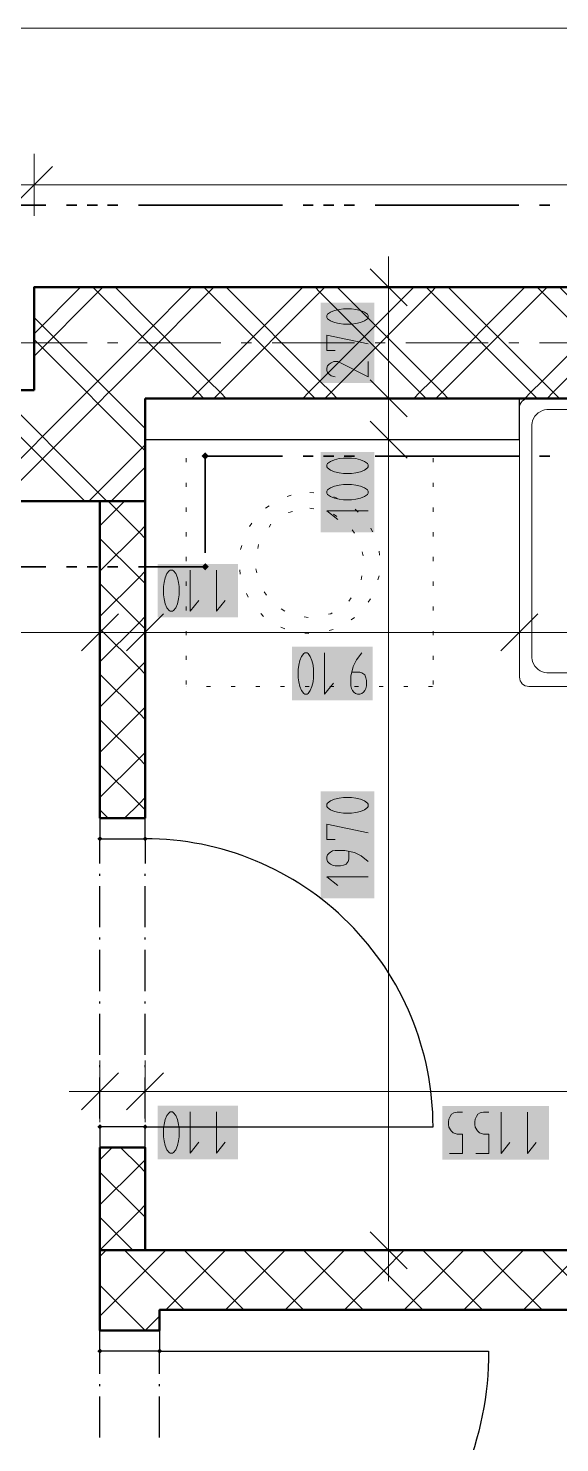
# Model space of a CAD drawing. Header units: millimetres. Extents: x 0 to 594, y 0 to 420.
# Drawn here: x 200.19 to 212.02, y 196.86 to 228.34 of the extents above; entities that cross this region are included whole.
import ezdxf

# ---------------------------------------------------------------- set-up
doc = ezdxf.new("R2010")
doc.units = ezdxf.units.MM
doc.header["$LTSCALE"] = 8
for name, color, linetype in [('PDF_Dvere', 7, 'Continuous'), ('PDF_Instalacni prizdivka do 1m', 7, 'Continuous'), ('PDF_Koty delkove', 7, 'Continuous'), ('PDF_Osy hlavni', 7, 'Continuous'), ('PDF_Pozarni useky', 7, 'Continuous'), ('PDF_Pricky zdene', 7, 'Continuous'), ('PDF_Sanita', 7, 'Continuous'), ('PDF_Steny akusticke', 7, 'Continuous')]:
    doc.layers.add(name, color=color, linetype=linetype)

msp = doc.modelspace()

# ---------------------------------------------------------------- linework, layer by layer
at = {"layer": 'PDF_Dvere', "lineweight": 25}
for points in [[(201.784, 210.76), (201.784, 210.302), (202.791, 210.302), (202.791, 210.76)], [(201.784, 203.891), (201.784, 203.433), (202.791, 203.433), (202.791, 203.891)], [(201.784, 198.899), (201.784, 199.357), (203.112, 199.357), (203.112, 198.899)]]:
    msp.add_lwpolyline(points, close=True, dxfattribs=at)
for points in [[(201.784, 209.75), (201.784, 210.302)], [(201.784, 209.475), (201.784, 209.521)], [(202.791, 209.475), (202.791, 209.521)], [(201.784, 208.331), (201.784, 209.246)], [(202.791, 208.331), (202.791, 209.246)], [(201.784, 208.056), (201.784, 208.102)], [(202.791, 208.056), (202.791, 208.102)], [(201.784, 206.911), (201.784, 207.827)], [(202.791, 206.911), (202.791, 207.827)], [(201.784, 206.636), (201.784, 206.682)], [(202.791, 206.636), (202.791, 206.682)], [(201.784, 205.491), (201.784, 206.407)], [(202.791, 205.491), (202.791, 206.407)], [(201.784, 205.217), (201.784, 205.262)], [(202.791, 205.217), (202.791, 205.262)], [(201.784, 204.072), (201.784, 204.988)], [(202.791, 204.072), (202.791, 204.988)], [(201.784, 198.393), (201.784, 198.899)], [(201.784, 198.119), (201.784, 198.164)], [(203.112, 198.119), (203.112, 198.164)], [(201.784, 196.974), (201.784, 197.89)], [(203.112, 196.974), (203.112, 197.89)]]:
    msp.add_lwpolyline(points, dxfattribs=at)
for points in [[(202.791, 203.891), (209.202, 203.891, 0.414215), (202.791, 210.302), (202.791, 209.75)], [(203.112, 198.393), (203.112, 198.899), (210.439, 198.899, -0.414214), (203.112, 191.572), (203.112, 192.211)]]:
    msp.add_lwpolyline(points, format="xyb", dxfattribs=at)
at = {"layer": 'PDF_Dvere', "lineweight": 25, "transparency": 33554559}
for points in [[(201.784, 210.245), (201.726, 210.302), (201.841, 210.302), (201.784, 210.359)], [(202.791, 210.245), (202.734, 210.302), (202.848, 210.302), (202.791, 210.359)], [(201.784, 203.834), (201.726, 203.891), (201.841, 203.891), (201.784, 203.948)], [(202.791, 203.834), (202.734, 203.891), (202.848, 203.891), (202.791, 203.948)], [(201.784, 198.842), (201.726, 198.899), (201.841, 198.899), (201.784, 198.956)], [(203.112, 198.842), (203.054, 198.899), (203.169, 198.899), (203.112, 198.956)]]:
    msp.add_solid(points, dxfattribs=at)
at = {"layer": 'PDF_Instalacni prizdivka do 1m', "lineweight": 25}
msp.add_lwpolyline([(211.126, 220.102), (202.791, 220.102), (202.791, 219.186), (211.126, 219.186)], close=True, dxfattribs=at)
at = {"layer": 'PDF_Koty delkove', "lineweight": 18}
for points in [[(492.987, 228.341), (475.377, 228.341), (472.422, 228.341), (457.634, 228.341), (456.306, 228.341), (177.604, 228.341)], [(200.318, 225.543), (200.318, 224.856), (200.318, 224.169)], [(200.73, 225.268), (199.906, 224.444)], [(309.033, 224.856), (299.096, 224.856), (296.76, 224.856), (288.7, 224.856), (286.365, 224.856), (276.428, 224.856), (269.742, 224.856), (200.318, 224.856), (193.632, 224.856), (186.58, 224.856), (177.604, 224.856), (176.276, 224.856), (151.365, 224.856)], [(208.213, 222.575), (208.213, 223.262)], [(208.625, 222.163), (207.801, 222.987)], [(208.9, 222.575), (208.213, 222.575), (207.526, 222.575)], [(208.213, 201.143), (208.213, 219.186), (208.213, 220.102), (208.213, 222.575)], [(207.388, 222.097), (207.205, 222.097), (207.114, 222.084), (207.007, 222.06), (206.915, 222.023), (206.854, 221.975), (206.839, 221.95), (206.839, 221.902), (206.854, 221.877), (206.915, 221.828), (207.007, 221.792), (207.114, 221.767), (207.205, 221.754), (207.388, 221.754), (207.479, 221.767), (207.587, 221.792), (207.678, 221.828), (207.74, 221.877), (207.755, 221.902), (207.755, 221.95), (207.74, 221.975)], [(207.74, 221.975), (207.678, 222.023), (207.587, 222.06), (207.479, 222.084), (207.388, 222.097)], [(207.022, 221.167), (206.839, 221.167), (206.839, 221.51), (207.755, 221.314)], [(207.755, 220.923), (207.755, 220.58), (207.144, 220.898), (207.083, 220.923), (206.991, 220.923), (206.931, 220.898), (206.885, 220.862), (206.854, 220.825), (206.839, 220.776), (206.839, 220.727), (206.854, 220.678), (206.885, 220.642), (206.931, 220.605), (207.022, 220.58)], [(208.625, 219.69), (207.801, 220.514)], [(208.9, 220.102), (208.213, 220.102), (207.526, 220.102)], [(208.625, 218.774), (207.801, 219.598)], [(208.9, 219.186), (208.213, 219.186), (207.526, 219.186)], [(207.388, 218.774), (207.205, 218.774), (207.114, 218.762), (207.007, 218.737), (206.915, 218.701), (206.854, 218.652), (206.839, 218.627), (206.839, 218.579), (206.854, 218.554), (206.915, 218.505), (207.007, 218.469), (207.114, 218.444), (207.205, 218.431), (207.388, 218.431), (207.479, 218.444), (207.587, 218.469), (207.678, 218.505), (207.74, 218.554), (207.755, 218.579), (207.755, 218.627), (207.74, 218.652), (207.678, 218.701), (207.587, 218.737), (207.479, 218.762), (207.388, 218.774)], [(207.755, 217.6), (206.839, 217.6), (207.083, 217.405)], [(203.215, 215.639), (203.24, 215.532), (203.276, 215.44), (203.325, 215.379), (203.35, 215.364), (203.398, 215.364), (203.423, 215.379), (203.472, 215.44), (203.508, 215.532), (203.533, 215.639), (203.546, 215.73), (203.546, 215.913), (203.533, 216.004), (203.508, 216.112), (203.472, 216.203), (203.423, 216.265), (203.398, 216.28), (203.35, 216.28), (203.325, 216.265), (203.276, 216.203), (203.24, 216.112), (203.215, 216.004), (203.203, 215.913)], [(203.79, 216.28), (203.79, 215.364), (203.985, 215.608)], [(204.377, 216.28), (204.377, 215.364), (204.572, 215.608)], [(203.203, 215.913), (203.203, 215.73), (203.215, 215.639)], [(201.784, 215.583), (201.784, 214.896), (201.784, 214.209)], [(202.791, 215.583), (202.791, 214.896), (202.791, 214.209)], [(211.126, 215.583), (211.126, 214.896), (211.126, 214.209)], [(202.196, 215.308), (201.371, 214.484)], [(203.203, 215.308), (202.379, 214.484)], [(211.538, 215.308), (210.713, 214.484)], [(202.791, 214.896), (201.784, 214.896), (188.595, 214.896), (187.587, 214.896), (178.291, 214.896), (177.604, 214.896)], [(235.946, 214.896), (234.114, 214.896), (228.115, 214.896), (226.695, 214.896), (211.126, 214.896), (202.791, 214.896)], [(206.787, 214.438), (206.787, 213.522), (206.982, 213.766)], [(207.618, 214.438), (207.496, 214.285), (207.422, 214.132), (207.374, 213.919), (207.374, 213.704), (207.386, 213.644), (207.411, 213.598), (207.435, 213.568), (207.472, 213.537), (207.521, 213.522), (207.569, 213.522), (207.618, 213.537), (207.655, 213.568), (207.679, 213.598), (207.704, 213.644), (207.717, 213.704), (207.717, 213.827), (207.704, 213.887), (207.679, 213.949), (207.618, 213.995), (207.569, 214.01), (207.398, 214.01)], [(207.388, 211.217), (207.205, 211.217), (207.114, 211.204), (207.007, 211.18), (206.915, 211.143), (206.854, 211.095), (206.839, 211.07), (206.839, 211.021), (206.854, 210.996), (206.915, 210.948), (207.007, 210.911)], [(207.007, 210.911), (207.114, 210.886), (207.205, 210.874), (207.388, 210.874), (207.479, 210.886), (207.587, 210.911), (207.678, 210.948), (207.74, 210.996), (207.755, 211.021), (207.755, 211.07), (207.74, 211.095), (207.678, 211.143), (207.587, 211.18), (207.479, 211.204), (207.388, 211.217)], [(207.022, 210.287), (206.839, 210.287), (206.839, 210.63), (207.755, 210.434)], [(207.755, 209.798), (207.602, 209.921), (207.449, 209.994), (207.236, 210.042), (207.022, 210.042), (206.961, 210.03), (206.915, 210.006), (206.885, 209.982), (206.854, 209.945), (206.839, 209.896), (206.839, 209.847), (206.854, 209.798), (206.885, 209.761), (206.915, 209.737), (206.961, 209.712), (207.022, 209.7), (207.144, 209.7), (207.205, 209.712), (207.266, 209.737), (207.312, 209.798), (207.327, 209.847), (207.327, 210.018)], [(207.755, 209.455), (206.839, 209.455), (207.083, 209.26)], [(201.784, 205.366), (201.784, 204.679), (201.784, 203.992)], [(202.791, 205.366), (202.791, 204.679), (202.791, 203.992)], [(202.196, 205.091), (201.371, 204.267)], [(203.203, 205.091), (202.379, 204.267)], [(201.784, 204.679), (201.097, 204.679)], [(268.276, 204.679), (267.269, 204.679), (257.148, 204.679), (237.457, 204.679), (235.946, 204.679), (234.068, 204.679), (232.694, 204.679), (213.369, 204.679), (202.791, 204.679), (201.784, 204.679)], [(203.79, 204.221), (203.79, 203.305), (203.985, 203.549)], [(204.377, 204.221), (204.377, 203.305), (204.572, 203.549)], [(209.542, 203.94), (209.542, 204.001), (209.554, 204.062), (209.579, 204.123), (209.615, 204.169), (209.664, 204.2), (209.737, 204.215), (209.86, 204.215)], [(210.153, 203.299), (210.447, 203.299), (210.447, 203.726), (210.324, 203.726), (210.239, 203.757), (210.19, 203.803), (210.142, 203.879), (210.129, 203.94), (210.129, 204.001), (210.142, 204.062), (210.166, 204.123), (210.202, 204.169), (210.251, 204.2), (210.324, 204.215), (210.447, 204.215)], [(210.716, 204.215), (210.716, 203.299), (210.911, 203.543)], [(211.303, 204.215), (211.303, 203.299), (211.498, 203.543)], [(209.566, 203.299), (209.86, 203.299), (209.86, 203.726), (209.737, 203.726), (209.652, 203.757), (209.603, 203.803), (209.554, 203.879), (209.542, 203.94)], [(208.625, 200.731), (207.801, 201.555)], [(208.9, 201.143), (208.213, 201.143), (207.526, 201.143)], [(208.213, 201.143), (208.213, 200.456)]]:
    msp.add_lwpolyline(points, dxfattribs=at)
for points in [[(207.388, 218.187), (207.205, 218.187), (207.114, 218.174), (207.007, 218.15), (206.915, 218.114), (206.854, 218.065), (206.839, 218.04), (206.839, 217.992), (206.854, 217.967), (206.915, 217.918), (207.007, 217.882), (207.114, 217.857), (207.205, 217.844), (207.388, 217.844), (207.479, 217.857), (207.587, 217.882), (207.678, 217.918), (207.74, 217.967), (207.755, 217.992), (207.755, 218.04), (207.74, 218.065), (207.678, 218.114), (207.587, 218.15), (207.479, 218.174)], [(206.2, 214.071), (206.2, 213.887), (206.212, 213.797), (206.236, 213.69), (206.273, 213.598), (206.322, 213.537), (206.346, 213.522), (206.395, 213.522), (206.42, 213.537), (206.468, 213.598), (206.505, 213.69), (206.53, 213.797), (206.542, 213.887), (206.542, 214.071), (206.53, 214.162), (206.505, 214.269), (206.468, 214.361), (206.42, 214.422), (206.395, 214.438), (206.346, 214.438), (206.322, 214.422), (206.273, 214.361), (206.236, 214.269), (206.212, 214.162)], [(203.203, 203.854), (203.203, 203.67), (203.215, 203.58), (203.24, 203.473), (203.276, 203.381), (203.325, 203.32), (203.35, 203.305), (203.398, 203.305), (203.423, 203.32), (203.472, 203.381), (203.508, 203.473), (203.533, 203.58), (203.546, 203.67), (203.546, 203.854), (203.533, 203.945), (203.508, 204.052), (203.472, 204.144), (203.423, 204.205), (203.398, 204.221), (203.35, 204.221), (203.325, 204.205), (203.276, 204.144), (203.24, 204.052), (203.215, 203.945)]]:
    msp.add_lwpolyline(points, close=True, dxfattribs=at)
at = {"layer": 'PDF_Koty delkove', "color": 7, "lineweight": 18, "true_color": 0xffffff, "transparency": 33554559}
for points in [[(207.893, 220.443), (207.893, 222.234), (206.702, 220.443), (206.702, 222.234)], [(207.893, 217.12), (207.893, 218.911), (206.702, 217.12), (206.702, 218.911)], [(204.857, 216.417), (203.066, 216.417), (204.857, 215.227), (203.066, 215.227)], [(207.854, 214.575), (206.063, 214.575), (207.854, 213.385), (206.063, 213.385)], [(207.893, 208.975), (207.893, 211.354), (206.702, 208.975), (206.702, 211.354)], [(204.857, 204.358), (203.066, 204.358), (204.857, 203.168), (203.066, 203.168)], [(211.783, 204.353), (209.405, 204.353), (211.783, 203.162), (209.405, 203.162)]]:
    msp.add_solid(points, dxfattribs=at)
at = {"layer": 'PDF_Osy hlavni', "lineweight": 18}
for points in [[(201.498, 221.338), (199.666, 221.338)], [(202.185, 221.338), (201.956, 221.338)], [(204.474, 221.338), (202.643, 221.338)], [(205.161, 221.338), (204.932, 221.338)], [(207.451, 221.338), (205.619, 221.338)], [(208.138, 221.338), (207.909, 221.338)], [(210.428, 221.338), (208.596, 221.338)], [(211.115, 221.338), (210.886, 221.338)], [(213.404, 221.338), (211.573, 221.338)]]:
    msp.add_lwpolyline(points, dxfattribs=at)
at = {"layer": 'PDF_Pozarni useky', "lineweight": 35}
for points in [[(200.582, 224.406), (198.597, 224.406)], [(201.269, 224.406), (201.04, 224.406)], [(201.727, 224.406), (201.498, 224.406)], [(202.185, 224.406), (201.956, 224.406)], [(205.848, 224.406), (202.643, 224.406)], [(206.535, 224.406), (206.306, 224.406)], [(206.993, 224.406), (206.764, 224.406)], [(207.451, 224.406), (207.222, 224.406)], [(211.115, 224.406), (207.909, 224.406)], [(211.801, 224.406), (211.573, 224.406)], [(204.128, 216.668), (204.128, 218.82)], [(205.849, 218.82), (204.128, 218.82)], [(206.535, 218.82), (206.306, 218.82)], [(206.993, 218.82), (206.764, 218.82)], [(207.451, 218.82), (207.222, 218.82)], [(211.115, 218.82), (207.909, 218.82)], [(211.802, 218.82), (211.573, 218.82)], [(200.582, 216.356), (197.377, 216.356)], [(201.269, 216.356), (201.04, 216.356)], [(201.727, 216.356), (201.498, 216.356)], [(202.185, 216.356), (201.956, 216.356)], [(204.128, 216.356), (202.643, 216.356)]]:
    msp.add_lwpolyline(points, dxfattribs=at)
at = {"layer": 'PDF_Pozarni useky', "lineweight": 35, "transparency": 33554559}
for points in [[(204.128, 218.739), (204.048, 218.82), (204.208, 218.82), (204.128, 218.9)], [(204.208, 218.82), (204.128, 218.739), (204.128, 218.9), (204.048, 218.82)], [(204.208, 216.356), (204.128, 216.276), (204.128, 216.436), (204.048, 216.356)], [(204.128, 216.276), (204.048, 216.356), (204.208, 216.356), (204.128, 216.436)]]:
    msp.add_solid(points, dxfattribs=at)
at = {"layer": 'PDF_Pricky zdene', "lineweight": 9}
for points in [[(202.333, 217.812), (201.784, 217.263)], [(202.791, 216.988), (202.654, 217.125), (201.967, 217.812)], [(202.791, 217.263), (202.654, 217.125), (201.784, 216.255)], [(202.791, 215.98), (202.654, 216.118), (201.784, 216.988)], [(202.654, 216.118), (201.784, 215.248)], [(202.791, 214.973), (202.654, 215.11), (201.784, 215.98)], [(202.791, 216.255), (202.654, 216.118)], [(202.654, 215.11), (201.784, 214.24)], [(202.791, 215.248), (202.654, 215.11)], [(202.791, 213.965), (202.654, 214.103), (201.784, 214.973)], [(202.654, 214.103), (201.784, 213.233)], [(202.791, 214.24), (202.654, 214.103)], [(202.791, 212.958), (202.654, 213.095), (201.784, 213.965)], [(202.791, 213.233), (202.654, 213.095)], [(202.654, 213.095), (201.784, 212.225)], [(202.791, 211.95), (202.654, 212.088), (201.784, 212.958)], [(202.791, 212.225), (202.654, 212.088)], [(202.654, 212.088), (201.784, 211.218)], [(202.791, 210.943), (202.654, 211.08), (201.784, 211.95)], [(201.967, 210.76), (201.784, 210.943)], [(202.654, 211.08), (202.333, 210.76)], [(202.791, 211.218), (202.654, 211.08)], [(202.058, 203.433), (201.784, 203.158)], [(202.791, 202.883), (202.654, 203.021), (202.242, 203.433)], [(202.791, 203.158), (202.654, 203.021)], [(202.654, 203.021), (201.784, 202.151)], [(202.791, 201.876), (202.654, 202.013), (201.784, 202.883)], [(202.791, 202.151), (202.654, 202.013)], [(202.654, 202.013), (201.784, 201.143)], [(202.516, 201.143), (201.784, 201.876)], [(201.921, 201.143), (201.784, 201.006)], [(203.249, 201.143), (202.791, 200.685), (201.921, 199.815)], [(203.661, 199.815), (202.791, 200.685), (202.333, 201.143)], [(202.791, 201.143), (202.791, 201.143)], [(204.577, 201.143), (204.119, 200.685), (203.249, 199.815)], [(204.989, 199.815), (204.119, 200.685), (203.661, 201.143)], [(205.905, 201.143), (205.447, 200.685), (204.577, 199.815)], [(206.317, 199.815), (205.447, 200.685), (204.989, 201.143)], [(207.233, 201.143), (206.775, 200.685), (205.905, 199.815)], [(207.645, 199.815), (206.775, 200.685), (206.317, 201.143)], [(208.561, 201.143), (208.103, 200.685), (207.645, 201.143)], [(209.889, 201.143), (209.431, 200.685), (208.561, 199.815)], [(210.301, 199.815), (209.431, 200.685), (208.973, 201.143)], [(211.217, 201.143), (210.759, 200.685), (209.889, 199.815)], [(211.629, 199.815), (210.759, 200.685), (210.301, 201.143)], [(212.545, 201.143), (212.087, 200.685), (211.217, 199.815)], [(212.957, 199.815), (212.087, 200.685), (211.629, 201.143)], [(208.103, 200.685), (207.233, 199.815)], [(208.973, 199.815), (208.103, 200.685)], [(202.333, 199.815), (201.784, 200.365)], [(201.921, 199.815), (201.799, 199.694), (201.784, 199.678)], [(203.112, 199.678), (202.791, 199.357), (202.333, 199.815)]]:
    msp.add_lwpolyline(points, dxfattribs=at)
at = {"layer": 'PDF_Pricky zdene', "lineweight": 50}
for points in [[(202.791, 210.76), (202.791, 212.821), (202.791, 217.812), (201.784, 217.812), (201.784, 212.821), (201.784, 210.76)], [(202.791, 210.76), (201.784, 210.76)], [(201.784, 203.433), (202.791, 203.433), (202.791, 201.372), (202.791, 201.143), (201.784, 201.143), (201.784, 201.372), (201.784, 203.433)], [(203.112, 199.357), (203.112, 199.815), (234.068, 199.815), (234.114, 199.815), (234.114, 201.143), (234.068, 201.143), (202.791, 201.143), (201.784, 201.143), (201.784, 200.96), (201.784, 199.815), (201.784, 199.357)], [(203.112, 199.357), (201.784, 199.357)]]:
    msp.add_lwpolyline(points, dxfattribs=at)
at = {"layer": 'PDF_Sanita', "lineweight": 13}
msp.add_lwpolyline([(211.336, 213.691), (211.336, 213.691), (226.485, 213.691, 0.414197), (226.695, 213.901), (226.695, 219.891, 0.4142), (226.485, 220.102), (211.336, 220.102, 0.414161), (211.126, 219.891), (211.126, 213.901, 0.414161), (211.336, 213.691)], format="xyb", dxfattribs=at)
for points in [[(218.91, 213.993), (211.733, 213.994), (211.682, 214.003), (211.635, 214.017), (211.584, 214.042), (211.544, 214.068), (211.502, 214.105), (211.471, 214.143), (211.441, 214.192), (211.418, 214.246), (211.408, 214.286), (211.402, 214.328), (211.4, 216.924), (211.402, 219.519), (211.408, 219.561), (211.418, 219.602), (211.441, 219.655), (211.471, 219.705), (211.502, 219.742), (211.544, 219.779), (211.584, 219.806), (211.635, 219.83), (211.682, 219.845), (211.733, 219.853), (218.91, 219.854)], [(203.707, 219.186), (203.707, 219.186)], [(203.707, 219.186), (203.707, 219.186)], [(204.246, 219.186), (204.154, 219.186)], [(204.795, 219.186), (204.703, 219.186)], [(205.345, 219.186), (205.253, 219.186)], [(205.894, 219.186), (205.802, 219.186)], [(206.444, 219.186), (206.352, 219.186)], [(206.993, 219.186), (206.902, 219.186)], [(207.543, 219.186), (207.451, 219.186)], [(208.092, 219.186), (208.001, 219.186)], [(208.642, 219.186), (208.55, 219.186)], [(209.191, 219.186), (209.1, 219.186)], [(209.202, 219.186), (209.202, 219.186)], [(209.202, 219.186), (209.202, 219.186)], [(203.707, 218.68), (203.707, 218.772)], [(209.202, 218.68), (209.202, 218.772)], [(203.707, 218.131), (203.707, 218.222)], [(209.202, 218.131), (209.202, 218.222)], [(205.953, 217.923), (206.042, 217.947)], [(206.455, 218.008), (206.546, 218)], [(206.994, 217.913), (207.077, 217.874)], [(203.707, 217.581), (203.707, 217.673)], [(205.474, 217.661), (205.549, 217.713)], [(205.985, 217.565), (205.987, 217.566), (206.074, 217.584)], [(206.455, 217.659), (206.545, 217.642)], [(207.467, 217.638), (207.532, 217.573)], [(209.202, 217.581), (209.202, 217.673)], [(205.114, 217.25), (205.166, 217.325)], [(205.549, 217.238), (205.591, 217.302)], [(205.591, 217.302), (205.591, 217.302)], [(206.983, 217.526), (207.059, 217.475)], [(203.707, 217.031), (203.707, 217.123)], [(207.399, 217.18), (207.45, 217.104)], [(207.817, 217.217), (207.856, 217.134)], [(209.202, 217.031), (209.202, 217.123)], [(204.916, 216.74), (204.94, 216.829)], [(205.297, 216.759), (205.315, 216.849)], [(207.626, 216.691), (207.644, 216.601)], [(208.002, 216.702), (208.01, 216.611)], [(203.707, 216.482), (203.707, 216.574)], [(204.906, 216.194), (204.898, 216.285)], [(205.277, 216.22), (205.259, 216.31)], [(209.202, 216.482), (209.202, 216.574)], [(203.707, 215.932), (203.707, 216.024)], [(207.619, 216.152), (207.601, 216.062)], [(207.998, 216.155), (207.974, 216.067)], [(209.202, 215.932), (209.202, 216.024)], [(205.084, 215.677), (205.045, 215.76)], [(205.491, 215.725), (205.44, 215.801)], [(207.38, 215.667), (207.329, 215.591)], [(203.707, 215.383), (203.707, 215.474)], [(205.898, 215.37), (205.821, 215.421)], [(207.807, 215.643), (207.754, 215.568)], [(209.202, 215.383), (209.202, 215.474)], [(205.429, 215.252), (205.364, 215.317)], [(206.42, 215.224), (206.331, 215.242)], [(206.954, 215.331), (206.922, 215.31), (206.87, 215.3)], [(207.452, 215.227), (207.377, 215.174)], [(203.707, 214.833), (203.707, 214.925)], [(205.898, 214.972), (205.815, 215.011)], [(206.435, 214.87), (206.344, 214.878)], [(206.975, 214.958), (206.887, 214.935)], [(209.202, 214.833), (209.202, 214.925)], [(203.707, 214.284), (203.707, 214.375)], [(209.202, 214.284), (209.202, 214.375)], [(203.707, 213.734), (203.707, 213.826)], [(209.202, 213.734), (209.202, 213.826)], [(203.707, 213.691), (203.707, 213.691)], [(203.707, 213.691), (203.707, 213.691)], [(204.246, 213.691), (204.154, 213.691)], [(204.795, 213.691), (204.703, 213.691)], [(205.345, 213.691), (205.253, 213.691)], [(205.894, 213.691), (205.802, 213.691)], [(206.444, 213.691), (206.352, 213.691)], [(206.993, 213.691), (206.902, 213.691)], [(207.543, 213.691), (207.451, 213.691)], [(208.092, 213.691), (208.001, 213.691)], [(208.642, 213.691), (208.55, 213.691)], [(209.191, 213.691), (209.1, 213.691)], [(209.202, 213.691), (209.202, 213.691)], [(209.202, 213.691), (209.202, 213.691)]]:
    msp.add_lwpolyline(points, dxfattribs=at)
at = {"layer": 'PDF_Steny akusticke', "lineweight": 9}
for points in [[(200.318, 221.54), (201.353, 222.575)], [(200.318, 221.045), (201.738, 222.465), (201.848, 222.575)], [(202.791, 221.411), (201.738, 222.465), (201.628, 222.575)], [(202.791, 221.906), (202.122, 222.575)], [(202.791, 221.045), (204.211, 222.465), (204.101, 222.575)], [(202.791, 221.54), (203.826, 222.575)], [(203.963, 220.239), (204.211, 220.486), (206.299, 222.575)], [(204.211, 222.465), (204.321, 222.575)], [(207.068, 220.102), (206.931, 220.239), (206.684, 220.486), (204.595, 222.575)], [(206.299, 220.102), (206.436, 220.239), (206.684, 220.486), (208.772, 222.575)], [(209.047, 220.102), (208.909, 220.239), (206.684, 222.465), (206.574, 222.575)], [(206.684, 222.465), (206.793, 222.575)], [(206.931, 220.239), (209.156, 222.465), (209.266, 222.575)], [(209.541, 220.102), (209.404, 220.239), (209.156, 220.486), (207.068, 222.575)], [(208.772, 220.102), (208.909, 220.239), (209.156, 220.486), (211.245, 222.575)], [(209.156, 222.465), (209.047, 222.575)], [(209.266, 220.102), (209.404, 220.239), (211.629, 222.465), (211.739, 222.575)], [(212.014, 220.102), (211.877, 220.239), (211.629, 220.486), (209.541, 222.575)], [(211.245, 220.102), (211.382, 220.239), (211.629, 220.486), (213.717, 222.575)], [(211.629, 222.465), (211.519, 222.575)], [(214.487, 220.102), (214.349, 220.239), (214.102, 220.486), (212.014, 222.575)], [(206.574, 220.102), (206.436, 220.239), (204.211, 222.465)], [(204.458, 220.239), (206.684, 222.465)], [(211.382, 220.239), (209.156, 222.465)], [(213.855, 220.239), (211.629, 222.465)], [(211.739, 220.102), (211.877, 220.239), (214.102, 222.465)], [(201.939, 220.285), (201.738, 220.486), (200.318, 221.906)], [(204.595, 220.102), (204.458, 220.239), (204.211, 220.486), (202.791, 221.906)], [(201.445, 220.285), (200.318, 221.411)], [(201.536, 220.285), (201.738, 220.486), (202.791, 221.54)], [(203.963, 220.239), (202.791, 221.411)], [(202.031, 220.285), (202.791, 221.045)], [(201.445, 217.812), (199.265, 219.992), (199.018, 220.239), (198.972, 220.285)], [(199.063, 217.812), (199.265, 218.014), (201.491, 220.239), (201.536, 220.285)], [(201.939, 217.812), (201.738, 218.014), (199.512, 220.239), (199.466, 220.285)], [(199.558, 217.812), (201.738, 219.992), (201.985, 220.239), (202.031, 220.285)], [(202.791, 218.939), (201.738, 219.992), (201.491, 220.239), (201.445, 220.285)], [(202.791, 219.433), (201.985, 220.239), (201.939, 220.285)], [(204.101, 220.102), (203.963, 220.239), (203.826, 220.102)], [(204.321, 220.102), (204.458, 220.239)], [(206.793, 220.102), (206.931, 220.239)], [(211.519, 220.102), (211.382, 220.239)], [(201.536, 217.812), (201.738, 218.014), (202.791, 219.067)], [(202.031, 217.812), (202.791, 218.572)]]:
    msp.add_lwpolyline(points, dxfattribs=at)
at = {"layer": 'PDF_Steny akusticke', "lineweight": 50}
for points in [[(226.695, 222.575), (202.791, 222.575), (200.318, 222.575), (200.318, 220.285)], [(202.791, 220.102), (202.791, 217.812), (201.784, 217.812), (198.212, 217.812), (198.212, 220.285), (199.311, 220.285), (200.318, 220.285)], [(202.791, 220.102), (226.695, 220.102), (226.695, 220.239)]]:
    msp.add_lwpolyline(points, dxfattribs=at)

doc.saveas('drawing.dxf')
